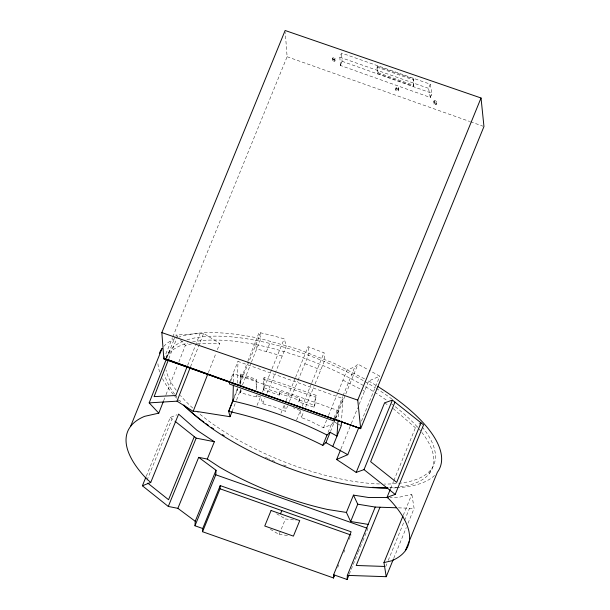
<?xml version="1.0" encoding="UTF-8"?>
<svg xmlns="http://www.w3.org/2000/svg" width="610" height="610" viewBox="0 0 610 610"><rect width="100%" height="100%" fill="white"/><g stroke="black" fill="none" stroke-linecap="round" stroke-linejoin="round"><path stroke-width="0.46" stroke-dasharray="3.05 2.29" d="M413.443 86.231L413.816 79.033L377.186 66.254L376.835 67.115L377.697 73.551L413.443 86.231L413.816 79.033M263.329 389.653L263.413 379.222L264.145 377.422L316.216 395.349L314.752 405.398L314.02 407.198L298.847 401.975L299.594 398.277L279.876 391.49L279.128 395.089L263.329 389.653L264.061 387.853L264.145 377.422M279.128 395.089L279.876 391.49M298.847 401.975L299.594 398.277M395.737 90.158L396.264 86.925L398.505 87.695L398.597 89.746L398.101 90.974L395.737 90.158L396.264 86.925M233.447 382.173L233.699 373.686L338.573 410.736L338.047 419.192M237.198 387.861L237.115 390.69L240.981 391.589L240.485 392.817L256.337 396.889L256.833 395.661L260.584 396.713L262.75 403.683L273.821 406.779L285.419 411.323L287.577 406.024M237.336 383.141L237.976 361.433L342.911 398.574L341.569 420.13M340.395 65.445L339.839 57.226L341.531 53.07L430.218 84.188L431.956 93.292L430.263 97.44L340.395 65.445L342.088 61.297L341.531 53.078M430.263 97.44L428.525 88.343L430.218 84.188M314.02 407.198L315.477 397.148L316.216 395.349M234.08 397.247L237.458 388.417M239.478 383.118L247.584 361.928M247.919 361.044L259.174 332.298L260.722 332.854A158.12 59.231 22.2 0 1 284.184 338.87L286.349 345.839L275.705 371.925M168.817 358.726L176.343 339.335M176.679 338.451L178.051 334.928M166.804 357.963L175.1 336.827M163.617 400.823L165.684 395.539M166.034 394.662L177.434 365.603M178.814 362.081L185.379 345.344L191.792 343.857M187.613 365.428L200.103 333.579M190.495 366.823L203.618 333.365L219.783 343.529L217.366 349.69M208.384 372.588L215.986 353.213M232.097 411.422L236.238 400.854M236.588 399.977L240.729 389.409M242.46 385.001L251.099 362.988M251.442 362.111L260.79 338.695L259.174 332.298M163.823 358.855L172.447 337.719M172.805 336.834L287.112 56.745L285.282 32.376M168.093 354.639L169.687 350.719M146.324 476.143L170.274 417.461L176.953 414.785M147.018 480.215L172.05 418.879M332.488 59.002L332.984 57.782L335.241 58.56L334.821 61.412L332.564 60.657L332.488 59.002L334.745 59.78L334.821 61.412M332.564 60.657L332.984 57.782M334.745 59.78L335.241 58.56M340.403 65.331L342.096 61.183M229.535 382.112L237.976 361.433M230.885 380.579L233.699 373.686M240.37 384.498L240.248 375.264L240.752 374.037L256.619 379.443L256.749 389.355M233.249 400.175L237.831 388.944M239.623 384.559L260.722 332.854M377.697 73.551L378.048 72.689L377.186 66.254M266.395 351.627L270.558 341.425M256.238 389.676L256.124 380.663L256.619 379.443M257.069 405.33L260.584 396.713M262.369 392.329L271.671 369.546M272.029 368.669L284.184 338.87M262.75 403.683L264.908 398.383M267.066 393.092L275.346 372.801M398.101 90.974L398.505 87.695M280.989 413.145L284.504 404.521L285.419 411.323M285.938 401.022L295.232 378.231M295.591 377.354L308.111 346.686L324.009 352.793L324.932 359.717L314.287 385.794M289.376 401.616L297.657 381.326M298.015 380.442L309.018 353.48L308.111 346.686M296.536 420.115L300.402 410.637L293.357 407.846M302.186 406.252L311.489 383.469M311.847 382.592L324.009 352.793M430.271 97.325L431.964 93.177M333.739 422.524L331.23 424.69L323.498 427.785L310.62 421.197L301.332 417.553L303.849 411.384M305.648 406.969L313.929 386.679M433.718 101.641L434.221 100.414L436.539 101.168L436.058 104.783L433.954 104.089L433.718 101.641L436.036 102.396L436.058 104.783M433.954 104.089L434.45 102.869L434.221 100.414M436.036 102.396L436.539 101.168M270.337 529.297L279.113 534.467L285.45 518.95L296.17 520.2M323.498 427.785L326.739 419.848M328.538 415.433L337.894 392.497M338.26 391.612L347.098 369.942L354.837 366.846L357.963 364.139L368.478 369.927M328.066 432.444L332.305 422.059M334.097 417.682L342.675 396.645M343.034 395.768L354.837 366.846M334.471 419.253L342.911 398.574M335.409 418.49L338.573 410.736M330.49 431.461L334.005 422.844M335.79 418.475L345.451 394.815M345.809 393.938L357.963 364.139M340.921 448.99L350.933 424.468M351.284 423.592L357.719 407.823M359.153 404.323L368.676 380.983L379.801 376.164L369.286 370.369M361.44 421.159L379.801 376.164M337.719 567.43L338.794 564.799M343.796 552.538L344.863 549.915M349.156 539.4L350.224 536.777M349.263 574.223L357.879 553.125M358.238 552.241L362.538 541.695M362.897 540.811L367.921 528.504M390.629 488.518L393.503 481.473M393.862 480.596L415.418 427.778L417.865 426.908M403.256 515.297L411.834 494.275L397.545 497.608L390.057 497.577M385.756 566.484L386.824 563.876M388.242 560.399L404.209 521.268M404.567 520.399L409.531 508.229M393.732 558.303L406.245 527.65M408.029 523.273L414.106 508.382L411.834 494.275M429.478 473.375L431.079 469.464M203.618 333.365L175.794 335.065L177.068 336.438M197.365 343.438L219.783 343.529M398.452 507.848L414.106 508.382M279.113 534.467L288.05 535.504M282.186 356.042L256.627 348.897L255.01 342.5M434.45 102.869L436.562 103.555M333.06 59.429L335.317 60.184M240.248 375.264L256.124 380.663M263.413 379.222L315.477 397.148M264.061 387.853L279.86 393.29M299.579 400.175L314.752 405.398M279.144 393.29L298.862 400.076M395.768 88.145L398.002 88.923M396.241 88.938L398.597 89.746M376.835 67.115L413.466 79.895M339.839 57.218L428.525 88.336M378.048 72.689L413.801 85.369M342.088 61.297L431.956 93.292M287.112 56.745L469.647 121.459M470.539 121.779L483.067 126.217M304.855 363.682L320.768 369.919M364.528 378.856L334.227 363.362L297.428 348.935L260.79 338.695A151.493 56.753 22.2 0 0 178.829 337.162M342.934 380.144L362.02 389.912M362.851 390.339L364.513 391.185M334.364 421.983L337.406 423.66M338.169 424.08L341.219 425.757M276.665 513.78L285.45 518.95M384.575 402.867L388.494 405.452M393.198 408.547L415.418 427.778M170.274 417.461L174.269 420.648M180.263 339.861L185.379 345.344M300.402 410.637L301.332 417.553M256.314 395.082L256.337 396.889M240.752 374.037L240.889 384.201M240.958 389.744L240.981 391.589M240.447 390.042L240.485 392.817M434.533 475.457A151.493 56.753 22.2 0 1 397.484 487.741M396.614 487.794A151.493 56.753 22.2 0 1 390.301 488M286.189 465.979A151.493 56.753 22.2 0 1 283.536 464.95M274.744 461.381A151.493 56.753 22.2 0 1 268.69 458.781M267.828 458.407A151.493 56.753 22.2 0 1 265.274 457.264M179.21 400.953A151.493 56.753 22.2 0 1 178.044 399.741M176.618 398.208A151.493 56.753 22.2 0 1 173.88 395.135M173.232 394.365A151.493 56.753 22.2 0 1 162.351 378.33M159.683 371.97A151.493 56.753 22.2 0 1 157.876 362.668M163.739 346.427A151.493 56.753 22.2 0 1 175.726 338.359M368.676 380.983A151.493 56.753 22.2 0 1 377.018 385.985M422.212 426.947A144.212 54.023 22.2 0 1 384.239 484.058M379.512 483.966A144.212 54.023 22.2 0 1 197.747 412.398M192.707 408.006A144.212 54.023 22.2 0 1 180.453 395.509M176.206 390.217A144.212 54.023 22.2 0 1 166.019 369.95M166.21 357.445A144.212 54.023 22.2 0 1 182.969 341.325M186.942 339.892A144.212 54.023 22.2 0 1 364.01 381.029M364.803 381.479A144.212 54.023 22.2 0 1 375.486 387.899M376.301 388.41A144.212 54.023 22.2 0 1 391.742 398.925M418.994 423.157A144.212 54.023 22.2 0 1 421.594 426.192M421.815 432.376A144.212 54.023 22.2 0 1 399.108 487.016M398.078 487.146A144.212 54.023 22.2 0 1 388.974 487.863M180.857 401.7A144.212 54.023 22.2 0 1 179.508 400.183M176.953 397.148A144.212 54.023 22.2 0 1 175.177 394.883M174.612 394.136A144.212 54.023 22.2 0 1 164.631 374.723M166.034 357.841A144.212 54.023 22.2 0 1 187.918 343.056M192.508 341.974A144.212 54.023 22.2 0 1 363.995 385.848M365.565 386.763A144.212 54.023 22.2 0 1 386.473 400.19M391.574 403.904A144.212 54.023 22.2 0 1 393.679 405.49M395.272 406.717A144.212 54.023 22.2 0 1 421.22 431.621"/><path stroke-width="0.91" d="M166.118 359.725L149.183 402.875L177.014 401.174L193.179 411.338L196.039 411.346L230.023 416.706L228.674 411.376L232.898 401.037L233.371 385.001M334.501 575.306L333.434 577.937L202.543 531.714L202.726 528.512L194.971 525.774L195.231 521.275L216.039 470.279L198.685 457.355L177.876 508.343L195.231 521.275M194.971 525.774L215.78 474.778L216.039 470.279M202.543 531.714L220.05 488.801L220.233 485.598L351.124 531.821L333.617 574.734L333.434 577.937M333.617 574.734L347.113 579.5L347.349 575.382L375.234 507.062L396.607 507.787M481.031 97.996L357.742 400.107L360.67 428.647L163.77 358.207L229.535 382.112L229.482 384.025L334.356 421.075L334.471 419.253L163.823 358.855L161.848 332.61L285.137 30.5L481.031 97.996L483.959 126.537L360.67 428.647L163.823 358.855M337.993 420.13L336.994 436.097L330.14 432.322L327.013 435.029L322.789 445.369A158.12 59.231 22.2 0 0 228.674 411.376L233.401 399.009M341.508 421.068L341.219 425.757L332.778 446.436M168.131 360.487L154.117 396.614L175.81 395.516L186.912 367.197M368.158 524.386L350.659 521.512L346.404 512.438L327.478 509.457A151.493 56.753 22.2 0 1 219.592 467.168L207.293 459.063L214.362 441.739L196.908 430.225L178.623 414.121L150.739 482.434L145.981 478.202A153.56 57.523 22.2 0 1 144.639 416.333L158.775 413.153L163.267 401.708M177.014 401.174L190.145 367.708M193.179 411.338L207.69 374.349M230.023 416.706L232.097 411.422M130.593 426.382L162.115 348.409A151.493 56.753 22.2 0 0 159.401 353.297M177.876 508.343L168.291 506.445L142.389 485.781L145.965 477.02M194.3 436.63L168.551 499.72L147.78 483.15M168.291 506.445L196.168 438.125L175.017 421.243M202.726 528.512L220.233 485.598M280.508 513.826L281.82 510.616M334.356 421.075L335.058 419.352M322.789 445.369L325.923 442.662L330.14 432.322M347.349 575.382L386.229 576.702L383.957 562.595L391.734 560.781A151.493 56.753 22.2 0 0 389.409 499.407L387.037 497.318L395.196 494.413L423.576 424.873L392.398 400.084L364.017 469.624L356.202 472.407L336.628 459.505L340.563 449.867M336.628 459.505L347.761 454.679L358.916 427.336M356.202 472.407L384.575 402.867L392.398 400.084M346.404 512.438L353.472 495.114L368.531 497.493L388.189 497.569M394.945 402.104L370.628 461.678L396.675 482.388L420.984 422.814M350.659 521.512L357.735 504.188L353.472 495.114M333.334 577.899L334.41 575.276M347.113 579.5L348.905 575.1M379.992 507.223L356.217 565.485L384.834 566.454M387.037 497.318L390.27 489.395M383.957 562.595L402.897 516.174M386.229 576.702L393.374 559.179M405.345 550.738L437.393 472.216A151.493 56.753 22.2 0 0 377.834 386.496M142.389 485.781L150.739 482.434M357.735 504.188L375.234 507.062M196.168 438.125L214.362 441.739M198.685 457.355L207.293 459.063M161.848 332.61L357.742 400.107M215.78 474.778L367.029 528.191M220.05 488.801L350.849 534.993M334.471 419.253L360.67 428.647M325.923 442.662L347.761 454.679M364.017 469.624L395.196 494.413M149.183 402.875L158.775 413.153M387.487 488.008A151.493 56.753 22.2 0 1 372.695 487.291M224.129 435.654A151.493 56.753 22.2 0 1 222.482 434.64M213.652 428.96A151.493 56.753 22.2 0 1 211.335 427.389M208.3 425.284A151.493 56.753 22.2 0 1 206.073 423.706M203.9 422.128A151.493 56.753 22.2 0 1 183.541 405.238M388.09 487.893A144.212 54.023 22.2 0 1 183.999 405.063M232.898 401.037A158.12 59.231 22.2 0 1 280.287 414.869L296.178 420.976A158.12 59.231 22.2 0 1 327.013 435.029M271.076 510.494L264.748 526.011L293.41 536.129L299.739 520.612L271.076 510.494"/></g></svg>
